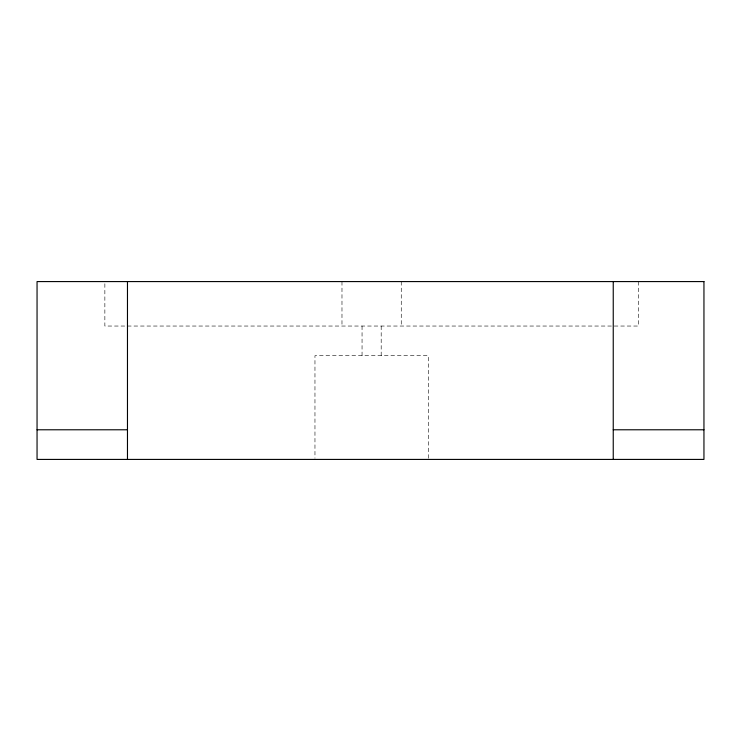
<?xml version="1.0" encoding="UTF-8"?>
<svg xmlns="http://www.w3.org/2000/svg" width="741" height="741" viewBox="0 0 741 741"><rect width="100%" height="100%" fill="white"/><g stroke="black" fill="none" stroke-linecap="round" stroke-linejoin="round"><path stroke-width="0.56" stroke-dasharray="3.71 2.78" d="M638.381 281.58L638.381 326.04L104.861 326.04L104.861 281.58M428.279 458.271L428.279 355.68L314.962 355.68L314.962 458.271M401.261 281.58L401.261 326.04M381.189 326.04L381.189 355.68M362.053 326.04L362.053 355.68M341.981 281.58L341.981 326.04"/><path stroke-width="1.11" d="M37.05 429.78L127.471 429.78M613.242 429.78L703.95 429.78M613.242 281.58L613.242 459.42M127.471 281.58L127.471 459.42M703.95 281.58L37.05 281.58L37.05 459.42L703.95 459.42L703.95 281.58"/></g></svg>
